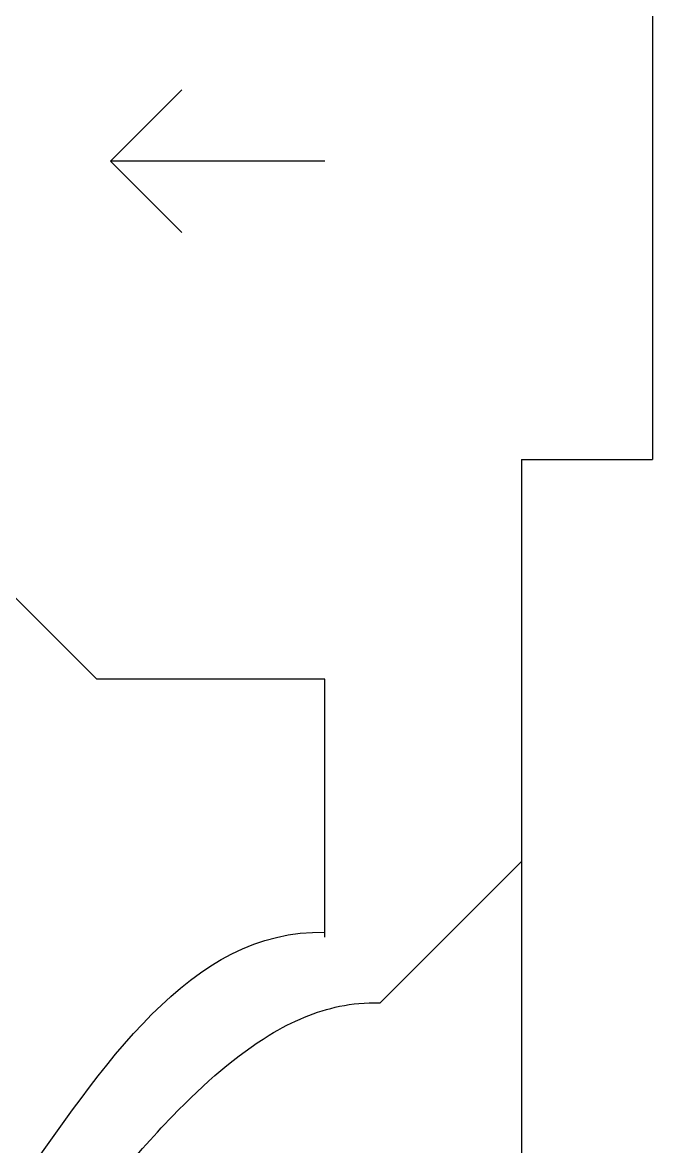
# Model space of a CAD drawing. Extents: x -30 to 1202, y 231 to 898.
# Drawn here: x 360.27 to 366.52, y 329.35 to 340.49 of the extents above; entities that cross this region are included whole.
import ezdxf

# ---------------------------------------------------------------- set-up
doc = ezdxf.new("R2010")
doc.units = 0
doc.header["$LTSCALE"] = 0.04
doc.layers.add('PISO', color=1, linetype='CONTINUOUS')
doc.layers.add('PISOS', color=1, linetype='CONTINUOUS')

msp = doc.modelspace()

# ---------------------------------------------------------------- linework, layer by layer
at = {"layer": 'PISO'}
for p, q in [((365.221, 336.161), (366.521, 336.161)), ((361.01, 333.981), (359.242, 335.748)), ((363.271, 333.981), (361.01, 333.981)), ((363.271, 331.423), (363.271, 333.981)), ((365.221, 332.173), (363.821, 330.773))]:
    msp.add_line(p, q, dxfattribs=at)
at = {"layer": 'PISO', "start_tangent": (0.998447, -0.055719), "end_tangent": (0.999645, -0.026641)}
msp.add_spline([(349.357, 323.519), (355.859, 324.639), (360.195, 328.901), (363.271, 331.472)], degree=3, dxfattribs=at)
at = {"layer": 'PISO'}
msp.add_open_spline([(349.357, 322.817), (349.711, 322.798), (350.073, 322.788), (351.194, 322.79), (351.967, 322.836), (353.409, 323.042), (354.08, 323.189), (355.214, 323.558), (355.688, 323.754), (356.812, 324.353), (357.411, 324.803), (358.512, 325.809), (359.016, 326.366), (359.867, 327.375), (360.219, 327.815), (360.968, 328.745), (361.363, 329.238), (362.08, 329.981), (362.402, 330.259), (362.954, 330.595), (363.185, 330.691), (363.543, 330.764), (363.669, 330.776), (363.821, 330.773)], degree=3, knots=[0.037702, 0.037702, 0.037702, 0.037702, 1.065839, 1.065839, 3.197516, 3.197516, 5.098216, 5.098216, 6.537528, 6.537528, 8.70183, 8.70183, 10.866133, 10.866133, 12.442662, 12.442662, 14.155506, 14.155506, 15.528257, 15.528257, 16.560958, 16.560958, 17.123124, 17.123124, 17.123124, 17.123124], dxfattribs=at)
at = {"layer": 'PISOS'}
for p, q in [((366.521, 362.061), (366.521, 336.161)), ((365.221, 336.161), (365.221, 296.611))]:
    msp.add_line(p, q, dxfattribs=at)
at = {"layer": 'PISOS', "color": 5}
for p in [(361.853, 339.825), (361.853, 338.411), (363.271, 339.118)]:
    msp.add_line(p, (361.146, 339.118), dxfattribs=at)

doc.saveas('drawing.dxf')
